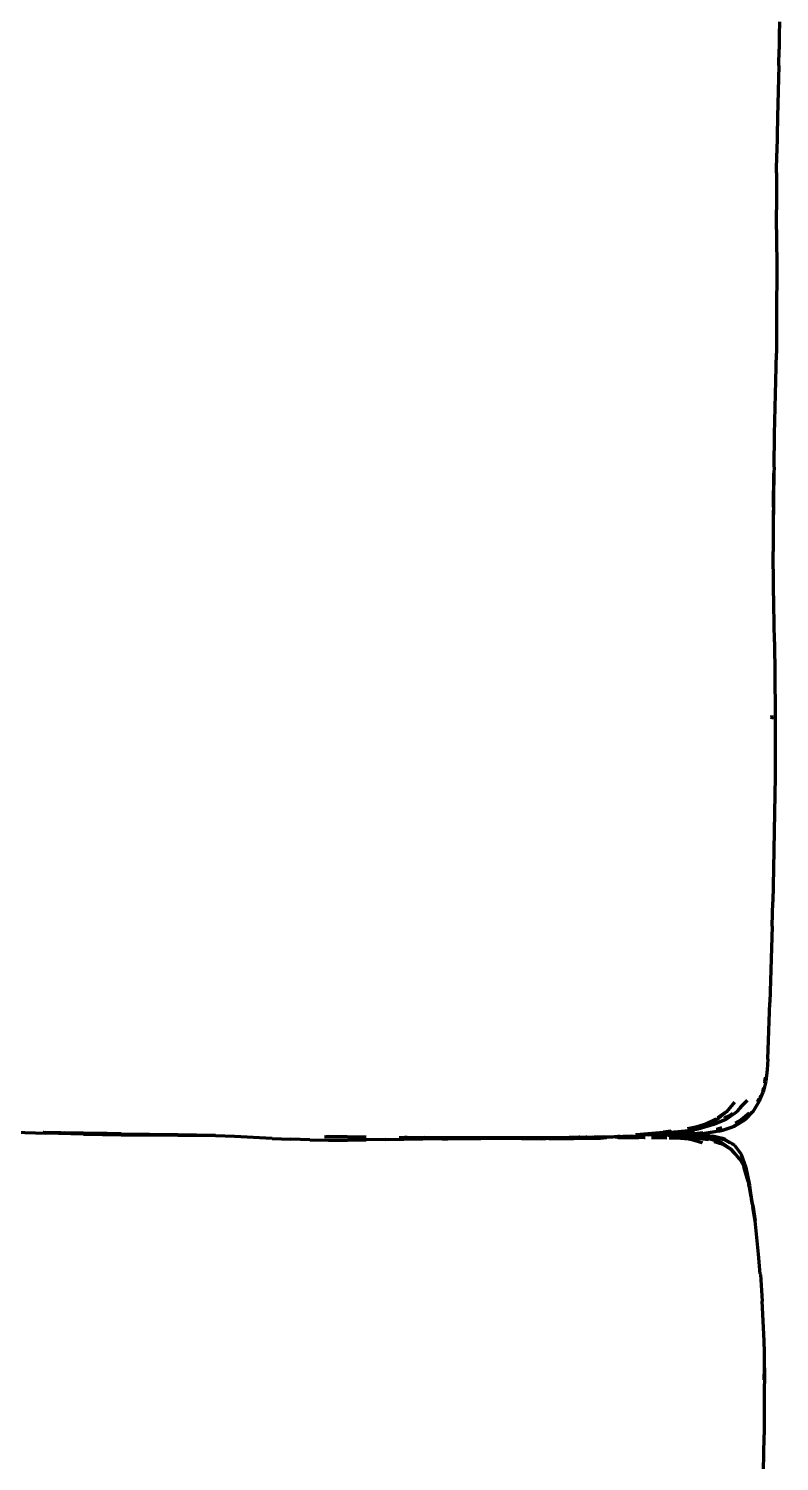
# Model space of a CAD drawing. Header units: millimetres. Extents: x 4307 to 31003, y 2809 to 20009.
# Drawn here: x 7276 to 7731, y 9550 to 10418 of the extents above; entities that cross this region are included whole.
import ezdxf

# ---------------------------------------------------------------- set-up
doc = ezdxf.new("R2010")
doc.units = ezdxf.units.MM
doc.layers.add('ProfileEdges', color=7, linetype='Continuous')

msp = doc.modelspace()

# ---------------------------------------------------------------- linework, layer by layer
at = {"layer": 'ProfileEdges', "lineweight": 211}
for p, q in [((7730.66, 10422.3), (7730.58, 10414.25)), ((7730.58, 10414.25), (7730.45, 10405.72)), ((7730.27, 10395.87), (7730.45, 10405.72)), ((7730.27, 10395.87), (7729.59, 10364.66)), ((7729.59, 10364.66), (7729.17, 10342.59)), ((7728.99, 10330.76), (7729.17, 10342.59)), ((7728.98, 10328.55), (7728.87, 10319.96)), ((7728.98, 10328.55), (7728.89, 10308.33)), ((7728.99, 10330.76), (7728.98, 10328.55)), ((7728.92, 10296.42), (7728.89, 10308.33)), ((7728.92, 10296.42), (7729.06, 10268.95)), ((7729.06, 10268.95), (7729.03, 10249.7)), ((7729.03, 10249.7), (7728.85, 10221.4)), ((7728.6, 10204.67), (7728.85, 10221.4)), ((7727.79, 10172.23), (7728.6, 10204.67)), ((7727.44, 10152.32), (7727.79, 10172.23)), ((7727.39, 10148.69), (7726.97, 10119.01)), ((7727.04, 10128.02), (7727.39, 10148.69)), ((7727.44, 10152.32), (7727.39, 10148.69)), ((7727.04, 10128.02), (7726.97, 10119.01)), ((7726.97, 10119.01), (7726.91, 10111.43)), ((7726.97, 10119.01), (7726.97, 10101.26)), ((7727.15, 10079.99), (7726.97, 10101.26)), ((7727.65, 10046.39), (7727.15, 10079.99)), ((7727.65, 10046.39), (7727.66, 10046.23)), ((7727.66, 10046.23), (7728, 10026.18)), ((7728, 10026.18), (7728.19, 10003.39)), ((7725.91, 10001.98), (7726.03, 10000.38)), ((7726.03, 10000.38), (7725.97, 9999.47)), ((7728.19, 10003.39), (7728.19, 9981.63)), ((7728.19, 9981.63), (7728.03, 9964.53)), ((7728.03, 9964.53), (7727.73, 9942.99)), ((7727.73, 9942.99), (7727.16, 9908.79)), ((7727.16, 9908.79), (7726.75, 9888.72)), ((7726.37, 9874.01), (7726.75, 9888.72)), ((7726.37, 9874.01), (7724.93, 9827.81)), ((7723.72, 9793.31), (7724.93, 9827.81)), ((7723.72, 9793.31), (7723.37, 9786.84)), ((7721.8, 9779.87), (7722.23, 9782)), ((7722.31, 9782.41), (7722.29, 9782.3)), ((7723.37, 9786.84), (7722.45, 9779.93)), ((7718.5, 9767.72), (7720.79, 9773.36)), ((7720.99, 9775.92), (7720.54, 9773.71)), ((7722.45, 9779.93), (7720.79, 9773.36)), ((7721.07, 9776.18), (7720.99, 9775.92)), ((7721.8, 9779.87), (7721.59, 9778.89)), ((7703.45, 9767.22), (7698.7, 9761.45)), ((7701.79, 9765.36), (7703.45, 9767.22)), ((7705.11, 9761.71), (7710.03, 9767.03)), ((7706.91, 9764.13), (7711.05, 9768.39)), ((7711.05, 9768.39), (7710.03, 9767.03)), ((7714.69, 9761.6), (7718.5, 9767.72)), ((7717.59, 9767.56), (7718.48, 9769.28)), ((7718.02, 9768.14), (7717.91, 9767.99)), ((7718.02, 9768.14), (7718.49, 9769.18)), ((7718.02, 9768.14), (7718.51, 9769.03)), ((7718.51, 9769.03), (7718.51, 9769.07)), ((7718.78, 9769.53), (7718.83, 9769.66)), ((7718.83, 9769.66), (7718.94, 9769.81)), ((7718.94, 9769.81), (7720.01, 9771.84)), ((7719.08, 9770.38), (7719.13, 9770.51)), ((7719.13, 9770.51), (7719.42, 9771.08)), ((7692.81, 9756.63), (7685.28, 9752.87)), ((7692.36, 9757.2), (7685.29, 9753.82)), ((7698.16, 9756.88), (7691, 9753.77)), ((7698.7, 9761.45), (7692.81, 9756.63)), ((7693.39, 9757.92), (7698.15, 9761.49)), ((7697.62, 9757.89), (7697.65, 9757.93)), ((7697.65, 9757.93), (7699.57, 9758.73)), ((7698.16, 9756.88), (7698.81, 9757.2)), ((7698.81, 9757.2), (7705.11, 9761.71)), ((7699.57, 9758.73), (7699.73, 9758.84)), ((7699.73, 9758.84), (7702.4, 9760.7)), ((7699.73, 9758.84), (7700.16, 9759.03)), ((7702.28, 9752.28), (7708.49, 9755.85)), ((7703.36, 9752.5), (7710.11, 9756.83)), ((7703.87, 9754.88), (7707.6, 9756.9)), ((7707.6, 9756.9), (7712.33, 9760.77)), ((7708.67, 9756.02), (7708.49, 9755.85)), ((7710.11, 9756.83), (7714.69, 9761.6)), ((7713.14, 9760.34), (7710.18, 9757.48)), ((7713.8, 9761.32), (7713.14, 9760.34)), ((7251.72, 9749.56), (7285.99, 9748.44)), ((7284.82, 9748.97), (7284.4, 9748.97)), ((7284.82, 9748.97), (7285.99, 9748.93)), ((7285.99, 9749.07), (7297.41, 9748.82)), ((7295.03, 9748.75), (7285.99, 9748.93)), ((7308.83, 9747.86), (7285.99, 9748.44)), ((7308.84, 9748.45), (7295.03, 9748.75)), ((7320.26, 9748.36), (7297.41, 9748.82)), ((7308.83, 9747.86), (7331.68, 9747.53)), ((7308.84, 9748.45), (7331.69, 9748.01)), ((7323.12, 9748.32), (7320.26, 9748.36)), ((7331.69, 9748.16), (7323.12, 9748.32)), ((7331.68, 9747.53), (7365.96, 9747.38)), ((7331.69, 9748.16), (7365.96, 9747.65)), ((7331.69, 9748.01), (7377.39, 9747.34)), ((7365.96, 9747.65), (7388.81, 9747.35)), ((7365.96, 9747.38), (7377.39, 9747.34)), ((7377.38, 9747.23), (7365.96, 9747.38)), ((7400.23, 9746.4), (7377.38, 9747.23)), ((7377.39, 9747.34), (7388.81, 9747.22)), ((7423.08, 9745.28), (7400.23, 9746.4)), ((7468.79, 9746.18), (7454.81, 9746.35)), ((7455.7, 9746.47), (7455.76, 9746.48)), ((7455.76, 9746.48), (7457.36, 9746.45)), ((7480.21, 9746.18), (7457.36, 9746.45)), ((7480.21, 9746.06), (7468.79, 9746.18)), ((7624.21, 9746.22), (7612.41, 9745.89)), ((7612.41, 9745.89), (7626.06, 9746.19)), ((7617.58, 9746.12), (7612.81, 9745.99)), ((7613.63, 9746.07), (7612.81, 9745.99)), ((7614.03, 9746.07), (7613.63, 9746.07)), ((7617.58, 9746.12), (7617.71, 9746.12)), ((7622.08, 9746.01), (7626.06, 9746.19)), ((7628.89, 9746.18), (7622.85, 9745.99)), ((7624.21, 9746.22), (7630.54, 9746.42)), ((7626.06, 9746.19), (7630.54, 9746.42)), ((7626.06, 9746.19), (7629.81, 9746.27)), ((7630.54, 9746.42), (7632.09, 9746.46)), ((7631.19, 9746.3), (7635.39, 9746.38)), ((7635.39, 9746.38), (7631.37, 9746.25)), ((7634.21, 9746.55), (7632.67, 9746.48)), ((7637.74, 9746.03), (7633.44, 9745.82)), ((7634.21, 9746.55), (7637.67, 9746.64)), ((7635.88, 9746.4), (7635.39, 9746.38)), ((7642.69, 9746.75), (7635.88, 9746.4)), ((7635.88, 9746.4), (7638.04, 9746.45)), ((7636.19, 9746), (7637.74, 9746.03)), ((7637.67, 9746.64), (7640.74, 9746.81)), ((7637.74, 9746.03), (7638.21, 9746.05)), ((7638.04, 9746.45), (7643.61, 9746.62)), ((7644.84, 9746.37), (7638.21, 9746.05)), ((7638.21, 9746.05), (7646.59, 9746.2)), ((7643.52, 9747.73), (7643.57, 9747.7)), ((7643.57, 9747.7), (7644, 9747.73)), ((7644, 9747.73), (7648.45, 9748.04)), ((7644, 9747.73), (7646.1, 9747.74)), ((7644.07, 9746.01), (7644.56, 9746.03)), ((7645.22, 9746.02), (7644.56, 9746.03)), ((7644.71, 9747.66), (7646.1, 9747.74)), ((7644.84, 9746.37), (7645.2, 9746.4)), ((7645.22, 9746.02), (7645.56, 9746.04)), ((7645.56, 9746.04), (7646.6, 9746.07)), ((7646.1, 9747.74), (7659.59, 9748.55)), ((7646.1, 9747.74), (7651.68, 9747.78)), ((7647.22, 9746.12), (7646.6, 9746.07)), ((7647.48, 9746.08), (7647.22, 9746.12)), ((7648.45, 9748.04), (7660.45, 9749.2)), ((7651.68, 9747.78), (7648.77, 9747.53)), ((7651.3, 9747.44), (7651.4, 9747.44)), ((7651.4, 9747.44), (7654.17, 9747.7)), ((7654.03, 9747.56), (7651.4, 9747.44)), ((7657.61, 9748.31), (7651.68, 9747.78)), ((7651.68, 9747.78), (7654.26, 9747.8)), ((7652.99, 9747.39), (7653.93, 9747.46)), ((7660.4, 9746.16), (7653.25, 9746.04)), ((7653.33, 9746.23), (7657.25, 9746.33)), ((7656.64, 9746.42), (7653.36, 9746.29)), ((7653.37, 9746.31), (7656.64, 9746.42)), ((7658.3, 9746.55), (7653.41, 9746.39)), ((7655.87, 9746.99), (7653.65, 9746.92)), ((7653.69, 9747.03), (7655.09, 9747.13)), ((7654.26, 9747.8), (7654.8, 9747.76)), ((7654.8, 9747.76), (7654.87, 9747.76)), ((7654.87, 9747.76), (7662.97, 9748.49)), ((7654.87, 9747.76), (7656.01, 9747.65)), ((7656.28, 9747.63), (7656.01, 9747.65)), ((7656.28, 9747.63), (7656.33, 9747.67)), ((7656.33, 9747.67), (7656.58, 9747.65)), ((7656.58, 9747.65), (7657.59, 9747.72)), ((7656.58, 9747.65), (7658.79, 9747.5)), ((7657.67, 9746.42), (7656.64, 9746.42)), ((7659.13, 9746.4), (7657.25, 9746.33)), ((7662.78, 9747.96), (7657.59, 9747.72)), ((7657.59, 9747.72), (7660.14, 9747.91)), ((7659.59, 9748.55), (7657.61, 9748.31)), ((7657.95, 9746.61), (7657.64, 9746.59)), ((7657.67, 9746.42), (7658.53, 9746.5)), ((7658.32, 9747.45), (7658.79, 9747.5)), ((7658.53, 9746.5), (7658.71, 9746.47)), ((7658.79, 9747.5), (7662.78, 9747.96)), ((7658.79, 9747.5), (7663.29, 9747.21)), ((7665.55, 9749.3), (7659.59, 9748.55)), ((7659.59, 9748.55), (7664.01, 9748.82)), ((7669.34, 9748.94), (7660.14, 9747.91)), ((7665.13, 9749.79), (7660.45, 9749.2)), ((7663.29, 9747.21), (7661.67, 9747.16)), ((7662.78, 9747.96), (7667, 9748.45)), ((7672.3, 9748.4), (7662.78, 9747.96)), ((7662.97, 9748.49), (7668.62, 9749.19)), ((7663.42, 9747.21), (7663.29, 9747.21)), ((7663.42, 9747.21), (7674.24, 9747.59)), ((7663.42, 9747.21), (7665.04, 9747.09)), ((7663.73, 9748.73), (7668.62, 9749.19)), ((7666.8, 9749.07), (7663.73, 9748.73)), ((7666.8, 9749.07), (7664.01, 9748.82)), ((7665.99, 9746.27), (7664.22, 9746.23)), ((7667.47, 9746.7), (7664.46, 9746.59)), ((7664.57, 9746.75), (7664.6, 9746.79)), ((7664.6, 9746.79), (7666.4, 9746.88)), ((7666.4, 9746.88), (7665.04, 9747.09)), ((7666.09, 9746.26), (7665.99, 9746.27)), ((7668.52, 9746.3), (7666.09, 9746.26)), ((7668.99, 9745.89), (7666.09, 9746.26)), ((7666.4, 9746.88), (7666.6, 9746.84)), ((7666.6, 9746.84), (7668.01, 9746.94)), ((7667.47, 9746.7), (7666.6, 9746.84)), ((7667.11, 9747.04), (7666.73, 9747.02)), ((7673.37, 9749.78), (7666.8, 9749.07)), ((7668.62, 9749.19), (7666.8, 9749.07)), ((7667, 9748.45), (7670.04, 9749.01)), ((7667.11, 9747.04), (7668.42, 9747.1)), ((7668.95, 9746.76), (7667.47, 9746.7)), ((7670.25, 9746.26), (7667.47, 9746.7)), ((7669.36, 9746.97), (7668.01, 9746.94)), ((7668.42, 9747.1), (7674.24, 9747.59)), ((7668.42, 9747.1), (7669.45, 9747.11)), ((7670.25, 9746.26), (7668.52, 9746.3)), ((7668.62, 9749.19), (7669.78, 9749.33)), ((7677.64, 9746.87), (7668.95, 9746.76)), ((7669.36, 9746.97), (7669.51, 9746.98)), ((7669.85, 9747.17), (7669.45, 9747.11)), ((7669.6, 9746.98), (7669.51, 9746.98)), ((7679.23, 9747.22), (7669.6, 9746.98)), ((7669.6, 9746.98), (7680.01, 9747.19)), ((7673.01, 9747.19), (7669.6, 9746.98)), ((7669.78, 9749.33), (7673.37, 9749.78)), ((7669.78, 9749.33), (7672.15, 9749.52)), ((7675.12, 9747.62), (7669.85, 9747.17)), ((7673.56, 9749.67), (7670.04, 9749.01)), ((7671.28, 9749.15), (7670.04, 9749.01)), ((7678.85, 9746.06), (7670.25, 9746.26)), ((7673.47, 9745.74), (7670.25, 9746.26)), ((7674.86, 9749.78), (7671.28, 9749.15)), ((7672.32, 9749.56), (7672.15, 9749.52)), ((7672.3, 9748.4), (7679.23, 9748.98)), ((7673.69, 9747.25), (7673.01, 9747.19)), ((7673.59, 9749.82), (7673.37, 9749.78)), ((7673.56, 9749.67), (7676.7, 9750.26)), ((7674.86, 9749.78), (7673.56, 9749.67)), ((7673.69, 9747.25), (7683.65, 9748.11)), ((7674.24, 9747.59), (7675.12, 9747.62)), ((7674.91, 9749.79), (7674.86, 9749.78)), ((7681.44, 9750.94), (7674.91, 9749.79)), ((7675.64, 9749.85), (7674.91, 9749.79)), ((7679.93, 9752.19), (7674.98, 9751.22)), ((7675.12, 9747.62), (7679.28, 9748.02)), ((7678.27, 9747.83), (7675.12, 9747.62)), ((7676.97, 9751.29), (7675.21, 9751)), ((7676.7, 9750.26), (7685.28, 9752.87)), ((7676.97, 9751.29), (7677.35, 9751.41)), ((7679.93, 9752.19), (7677.35, 9751.41)), ((7678.27, 9747.83), (7678.45, 9747.87)), ((7678.45, 9747.87), (7678.48, 9747.87)), ((7685.28, 9748.36), (7678.48, 9747.87)), ((7678.48, 9747.87), (7679.28, 9748.02)), ((7688.01, 9745.01), (7678.85, 9746.06)), ((7679.23, 9747.22), (7680.01, 9747.19)), ((7684.25, 9748.81), (7679.28, 9748.02)), ((7685.29, 9753.82), (7679.93, 9752.19)), ((7682.23, 9752.64), (7679.93, 9752.19)), ((7680.01, 9747.19), (7680.16, 9747.19)), ((7680.16, 9747.19), (7680.83, 9747.15)), ((7689.25, 9746.41), (7680.23, 9746.87)), ((7680.83, 9747.15), (7688.47, 9746.84)), ((7680.83, 9747.15), (7689.26, 9746.7)), ((7691, 9753.77), (7681.44, 9750.94)), ((7686.32, 9753.82), (7682.23, 9752.64)), ((7685.28, 9748.36), (7683.65, 9748.11)), ((7693.88, 9749.7), (7685.28, 9748.36)), ((7685.82, 9748.4), (7685.28, 9748.36)), ((7693.88, 9749.7), (7685.82, 9748.4)), ((7688.47, 9746.84), (7689.26, 9746.7)), ((7689.44, 9746.36), (7689.25, 9746.41)), ((7689.26, 9746.7), (7689.87, 9746.66)), ((7689.44, 9746.36), (7697.14, 9744.63)), ((7691.88, 9746.2), (7689.87, 9746.66)), ((7689.89, 9746.58), (7691.88, 9746.2)), ((7691.88, 9746.2), (7696.13, 9745.4)), ((7696.96, 9745.04), (7691.88, 9746.2)), ((7692.53, 9750.8), (7692.41, 9750.78)), ((7695.88, 9751.79), (7692.53, 9750.8)), ((7693.88, 9749.7), (7695.79, 9750.28)), ((7695.31, 9749.91), (7693.88, 9749.7)), ((7703.36, 9752.5), (7695.31, 9749.91)), ((7696.32, 9750.44), (7701.79, 9752.1)), ((7702.28, 9752.28), (7701.79, 9752.1)), ((7423.08, 9745.28), (7434.5, 9744.8)), ((7445.92, 9744.44), (7434.5, 9744.8)), ((7445.92, 9744.44), (7457.34, 9744.26)), ((7457.34, 9744.26), (7468.77, 9744.26)), ((7468.77, 9744.26), (7480.2, 9744.45)), ((7491.63, 9744.58), (7480.2, 9744.45)), ((7491.63, 9744.58), (7514.53, 9745.02)), ((7500.21, 9745.85), (7500.25, 9745.85)), ((7500.25, 9745.85), (7503.14, 9745.82)), ((7503.14, 9745.82), (7503.46, 9745.82)), ((7503.72, 9745.96), (7503.39, 9745.95)), ((7503.46, 9745.82), (7503.54, 9745.82)), ((7503.54, 9745.82), (7503.64, 9745.82)), ((7504.92, 9745.8), (7503.64, 9745.82)), ((7503.72, 9745.96), (7515.4, 9745.85)), ((7504.92, 9745.8), (7515.38, 9745.71)), ((7526.27, 9745.15), (7514.53, 9745.02)), ((7516.87, 9745.71), (7515.38, 9745.71)), ((7537.38, 9745.71), (7515.4, 9745.85)), ((7516.87, 9745.71), (7519.13, 9745.69)), ((7519.13, 9745.69), (7520.03, 9745.68)), ((7520.03, 9745.68), (7520.2, 9745.69)), ((7526.28, 9745.64), (7520.2, 9745.69)), ((7526.27, 9745.15), (7529.61, 9745.16)), ((7531.68, 9745.62), (7526.28, 9745.64)), ((7529.61, 9745.16), (7537.6, 9745.23)), ((7529.61, 9745.16), (7549.63, 9745.19)), ((7532.69, 9745.61), (7531.68, 9745.62)), ((7534.2, 9745.61), (7532.69, 9745.61)), ((7542.63, 9745.58), (7534.2, 9745.61)), ((7539.79, 9745.68), (7537.38, 9745.71)), ((7563.46, 9745.62), (7539.79, 9745.68)), ((7549.24, 9745.52), (7542.63, 9745.58)), ((7549.24, 9745.52), (7557.36, 9745.51)), ((7574.26, 9745.13), (7549.63, 9745.19)), ((7562.74, 9745.49), (7557.36, 9745.51)), ((7564.95, 9745.51), (7562.74, 9745.49)), ((7567.05, 9745.63), (7563.46, 9745.62)), ((7572.48, 9745.48), (7564.95, 9745.51)), ((7572.33, 9745.61), (7567.05, 9745.63)), ((7585.42, 9745.63), (7572.33, 9745.61)), ((7572.48, 9745.48), (7580.16, 9745.49)), ((7586.74, 9745.17), (7574.26, 9745.13)), ((7584.26, 9745.49), (7580.16, 9745.49)), ((7590.05, 9745.51), (7584.26, 9745.49)), ((7586.43, 9745.64), (7585.42, 9745.63)), ((7586.92, 9745.64), (7586.43, 9745.64)), ((7586.74, 9745.17), (7589.3, 9745.22)), ((7587.61, 9745.66), (7586.92, 9745.64)), ((7587.96, 9745.66), (7587.61, 9745.66)), ((7588.78, 9745.66), (7587.96, 9745.66)), ((7589.13, 9745.66), (7588.78, 9745.66)), ((7589.45, 9745.68), (7589.13, 9745.66)), ((7590.91, 9745.23), (7589.3, 9745.22)), ((7591.13, 9745.67), (7589.45, 9745.68)), ((7596.02, 9745.52), (7590.05, 9745.51)), ((7598.35, 9745.32), (7590.91, 9745.23)), ((7590.91, 9745.23), (7606.14, 9745.28)), ((7591.45, 9745.68), (7591.13, 9745.67)), ((7591.45, 9745.68), (7595.23, 9745.75)), ((7596.42, 9745.66), (7591.45, 9745.68)), ((7595.23, 9745.75), (7596.63, 9745.73)), ((7595.75, 9745.35), (7595.86, 9745.39)), ((7595.86, 9745.39), (7597.86, 9745.41)), ((7596.02, 9745.52), (7600.49, 9745.55)), ((7598.06, 9745.68), (7596.42, 9745.66)), ((7596.63, 9745.73), (7597.94, 9745.78)), ((7597.86, 9745.41), (7598.94, 9745.44)), ((7597.94, 9745.78), (7606.9, 9745.98)), ((7603.32, 9745.82), (7597.94, 9745.78)), ((7607.45, 9745.69), (7598.06, 9745.68)), ((7598.94, 9745.44), (7599.78, 9745.44)), ((7605.73, 9745.57), (7599.78, 9745.44)), ((7599.78, 9745.44), (7602.67, 9745.55)), ((7599.78, 9745.44), (7608.04, 9745.53)), ((7600.49, 9745.55), (7600.87, 9745.55)), ((7600.87, 9745.55), (7602.67, 9745.55)), ((7602.67, 9745.55), (7603.12, 9745.57)), ((7603.12, 9745.57), (7607.45, 9745.69)), ((7603.12, 9745.57), (7605.73, 9745.57)), ((7608.63, 9745.89), (7603.32, 9745.82)), ((7605.73, 9745.57), (7605.89, 9745.57)), ((7605.89, 9745.57), (7606.1, 9745.57)), ((7606.1, 9745.57), (7606.21, 9745.57)), ((7606.14, 9745.28), (7622.22, 9745.5)), ((7606.21, 9745.57), (7606.82, 9745.59)), ((7606.99, 9745.59), (7606.82, 9745.59)), ((7606.9, 9745.98), (7609.15, 9746)), ((7607.16, 9745.59), (7606.99, 9745.59)), ((7607.83, 9745.6), (7607.16, 9745.59)), ((7607.16, 9745.59), (7608.04, 9745.53)), ((7607.25, 9745.64), (7607.45, 9745.69)), ((7608.32, 9745.74), (7607.45, 9745.69)), ((7608.24, 9745.58), (7607.83, 9745.6)), ((7608.04, 9745.53), (7608.24, 9745.58)), ((7614.66, 9745.64), (7608.24, 9745.58)), ((7608.86, 9745.74), (7608.32, 9745.74)), ((7610.39, 9745.87), (7608.63, 9745.89)), ((7608.86, 9745.74), (7608.98, 9745.75)), ((7610.39, 9745.87), (7608.98, 9745.75)), ((7610, 9745.73), (7608.98, 9745.75)), ((7609.71, 9746.02), (7609.15, 9746)), ((7610, 9745.73), (7611.28, 9745.76)), ((7610.42, 9745.87), (7610.39, 9745.87)), ((7610.94, 9745.88), (7610.42, 9745.87)), ((7610.99, 9745.91), (7610.94, 9745.88)), ((7610.99, 9745.88), (7610.94, 9745.88)), ((7611.5, 9745.91), (7610.99, 9745.91)), ((7611.5, 9745.91), (7610.99, 9745.88)), ((7611.37, 9745.76), (7611.28, 9745.76)), ((7611.49, 9745.76), (7611.37, 9745.76)), ((7611.56, 9745.76), (7611.49, 9745.76)), ((7611.7, 9745.91), (7611.5, 9745.91)), ((7611.82, 9745.77), (7611.56, 9745.76)), ((7612.13, 9745.98), (7611.7, 9745.91)), ((7612.41, 9745.89), (7611.7, 9745.91)), ((7622.08, 9746.01), (7611.82, 9745.77)), ((7620.85, 9745.82), (7611.82, 9745.77)), ((7612.68, 9745.99), (7612.13, 9745.98)), ((7612.81, 9745.99), (7612.68, 9745.99)), ((7614.66, 9745.64), (7616.9, 9745.65)), ((7617.95, 9745.65), (7616.9, 9745.65)), ((7617.95, 9745.65), (7619.2, 9745.66)), ((7619.2, 9745.66), (7619.92, 9745.66)), ((7619.92, 9745.66), (7620.49, 9745.67)), ((7620.69, 9745.67), (7620.49, 9745.67)), ((7620.69, 9745.67), (7620.76, 9745.67)), ((7620.76, 9745.67), (7620.85, 9745.68)), ((7620.85, 9745.82), (7621.8, 9745.83)), ((7620.85, 9745.68), (7620.88, 9745.67)), ((7620.88, 9745.67), (7621.08, 9745.68)), ((7621.08, 9745.68), (7622.03, 9745.69)), ((7621.8, 9745.83), (7623.16, 9745.84)), ((7622.03, 9745.69), (7623.88, 9745.72)), ((7622.85, 9745.99), (7622.08, 9746.01)), ((7623.16, 9745.84), (7625.86, 9745.87)), ((7623.88, 9745.72), (7623.92, 9745.72)), ((7623.92, 9745.72), (7623.99, 9745.68)), ((7624.44, 9745.73), (7623.99, 9745.68)), ((7625.93, 9745.88), (7625.86, 9745.87)), ((7633.38, 9745.97), (7632.57, 9745.96)), ((7633.31, 9745.77), (7632.97, 9745.86)), ((7644.07, 9746.01), (7633.31, 9745.77)), ((7633.31, 9745.77), (7645.43, 9745.91)), ((7633.31, 9745.77), (7645.18, 9745.84)), ((7633.44, 9745.82), (7633.31, 9745.77)), ((7633.42, 9745.97), (7633.38, 9745.97)), ((7636.19, 9746), (7633.42, 9745.97)), ((7645.18, 9745.84), (7645.43, 9745.87)), ((7648.31, 9745.96), (7645.43, 9745.91)), ((7648.96, 9745.87), (7645.43, 9745.87)), ((7648.96, 9745.87), (7649.21, 9745.84)), ((7653.15, 9745.84), (7656.97, 9745.84)), ((7661.86, 9745.9), (7653.17, 9745.88)), ((7656.97, 9745.84), (7662.47, 9745.79)), ((7663.92, 9745.77), (7667.89, 9745.74)), ((7667.05, 9745.89), (7664, 9745.9)), ((7668.5, 9745.91), (7667.05, 9745.89)), ((7672.91, 9745.4), (7667.05, 9745.89)), ((7667.05, 9745.89), (7670.78, 9745.52)), ((7667.89, 9745.74), (7670.78, 9745.52)), ((7668.99, 9745.89), (7668.5, 9745.91)), ((7673.47, 9745.74), (7668.99, 9745.89)), ((7672.91, 9745.4), (7668.99, 9745.89)), ((7670.78, 9745.52), (7675.58, 9745.07)), ((7670.78, 9745.52), (7672.91, 9745.4)), ((7673.74, 9745.3), (7672.91, 9745.4)), ((7674.88, 9745.52), (7673.47, 9745.74)), ((7678.82, 9745.56), (7673.47, 9745.74)), ((7675.58, 9745.07), (7673.74, 9745.3)), ((7675.34, 9745.2), (7673.74, 9745.3)), ((7674.88, 9745.52), (7676.14, 9745.13)), ((7675.34, 9745.2), (7675.41, 9745.18)), ((7675.58, 9745.07), (7675.74, 9745.05)), ((7675.71, 9745.15), (7675.62, 9745.18)), ((7675.71, 9745.15), (7676.14, 9745.13)), ((7675.74, 9745.05), (7675.98, 9744.96)), ((7676.14, 9745.13), (7676.2, 9745.12)), ((7676.2, 9745.12), (7683.61, 9742.87)), ((7676.2, 9745.12), (7677.72, 9745)), ((7676.31, 9744.98), (7676.36, 9744.97)), ((7676.36, 9744.97), (7676.62, 9744.94)), ((7687.98, 9744.41), (7678.82, 9745.56)), ((7683.58, 9742.85), (7684.13, 9742.7)), ((7683.61, 9742.87), (7684.13, 9742.7)), ((7695.73, 9742.69), (7688.01, 9745.01)), ((7691.23, 9743.44), (7695.69, 9742.12)), ((7701.66, 9738.36), (7695.69, 9742.12)), ((7701.75, 9738.63), (7695.73, 9742.69)), ((7696.48, 9745.31), (7696.13, 9745.4)), ((7696.48, 9745.31), (7696.96, 9745.04)), ((7696.96, 9745.04), (7698.05, 9744.42)), ((7697.62, 9744.89), (7696.96, 9745.04)), ((7697.14, 9744.63), (7700.61, 9742.64)), ((7697.83, 9744.77), (7697.62, 9744.89)), ((7697.83, 9744.77), (7703.44, 9741.36)), ((7698.38, 9744.23), (7702.18, 9742.05)), ((7703.2, 9736.63), (7701.66, 9738.36)), ((7701.69, 9738.41), (7703.2, 9736.63)), ((7703.95, 9735.91), (7701.69, 9738.41)), ((7703.95, 9735.91), (7701.75, 9738.63)), ((7702.18, 9742.05), (7702.65, 9741.56)), ((7703.53, 9741.23), (7703.44, 9741.36)), ((7703.53, 9741.23), (7707.42, 9735.85)), ((7703.2, 9736.63), (7706.26, 9733.05)), ((7706.26, 9733.05), (7703.95, 9735.91)), ((7706.09, 9733.55), (7703.95, 9735.91)), ((7706.09, 9733.55), (7706.16, 9733.32)), ((7706.21, 9733.27), (7706.16, 9733.32)), ((7706.21, 9733.27), (7706.67, 9732.33)), ((7706.21, 9733.27), (7709.05, 9728.21)), ((7707.42, 9735.85), (7707.54, 9735.68)), ((7707.54, 9735.68), (7710.42, 9727.61)), ((7709.73, 9726.13), (7709.05, 9728.21)), ((7709.44, 9726.71), (7709.73, 9726.13)), ((7711.48, 9719.82), (7709.73, 9726.13)), ((7712.07, 9718.17), (7709.73, 9726.13)), ((7710.42, 9727.61), (7712.6, 9716.96)), ((7712.21, 9717.19), (7712.07, 9718.17)), ((7712.42, 9716.45), (7712.21, 9717.19)), ((7712.69, 9714.86), (7712.42, 9716.45)), ((7712.84, 9714.74), (7712.42, 9716.45)), ((7712.84, 9714.74), (7712.58, 9716.44)), ((7712.6, 9716.96), (7713.05, 9713.82)), ((7712.69, 9714.86), (7714.06, 9706.82)), ((7713.41, 9711.07), (7712.69, 9714.86)), ((7712.86, 9714.64), (7712.84, 9714.74)), ((7713.05, 9713.82), (7712.86, 9714.64)), ((7713.41, 9711.07), (7712.86, 9714.64)), ((7713.15, 9713.19), (7713.05, 9713.82)), ((7713.29, 9712.22), (7713.15, 9713.19)), ((7714.47, 9705.3), (7713.29, 9712.22)), ((7713.41, 9711.07), (7713.29, 9712.22)), ((7713.47, 9710.67), (7713.41, 9711.07)), ((7713.57, 9710.19), (7713.47, 9710.67)), ((7713.63, 9709.81), (7713.57, 9710.19)), ((7713.69, 9709.55), (7713.63, 9709.81)), ((7713.72, 9709.31), (7713.69, 9709.55)), ((7713.82, 9708.84), (7713.72, 9709.31)), ((7713.86, 9708.59), (7713.82, 9708.84)), ((7714.47, 9705.3), (7713.86, 9708.59)), ((7713.89, 9708.14), (7713.86, 9708.59)), ((7714.06, 9706.82), (7713.89, 9708.14)), ((7714.06, 9706.82), (7714.24, 9705.81)), ((7714.24, 9705.81), (7714.61, 9703.63)), ((7714.24, 9705.81), (7714.57, 9703.56)), ((7714.47, 9705.3), (7714.58, 9704.67)), ((7714.58, 9704.67), (7715.9, 9695.36)), ((7715.9, 9695.36), (7714.61, 9703.63)), ((7718.08, 9675.15), (7715.9, 9695.36)), ((7719.11, 9663.3), (7718.08, 9675.15)), ((7719.15, 9662.93), (7719.11, 9663.3)), ((7719.15, 9662.93), (7720.33, 9646.62)), ((7721.43, 9622.56), (7720.33, 9646.62)), ((7721.59, 9615.51), (7721.43, 9622.56)), ((7721.64, 9607.7), (7721.59, 9615.51)), ((7721.62, 9606.45), (7721.64, 9607.7)), ((7721.62, 9606.16), (7721.51, 9587.08)), ((7721.52, 9598.98), (7721.62, 9606.16)), ((7721.62, 9606.16), (7721.62, 9606.45)), ((7721.51, 9587.08), (7721.36, 9565.58)), ((7721.19, 9552.8), (7721.36, 9565.58)), ((7720.93, 9537.46), (7721.19, 9552.8))]:
    msp.add_line(p, q, dxfattribs=at)

doc.saveas('drawing.dxf')
